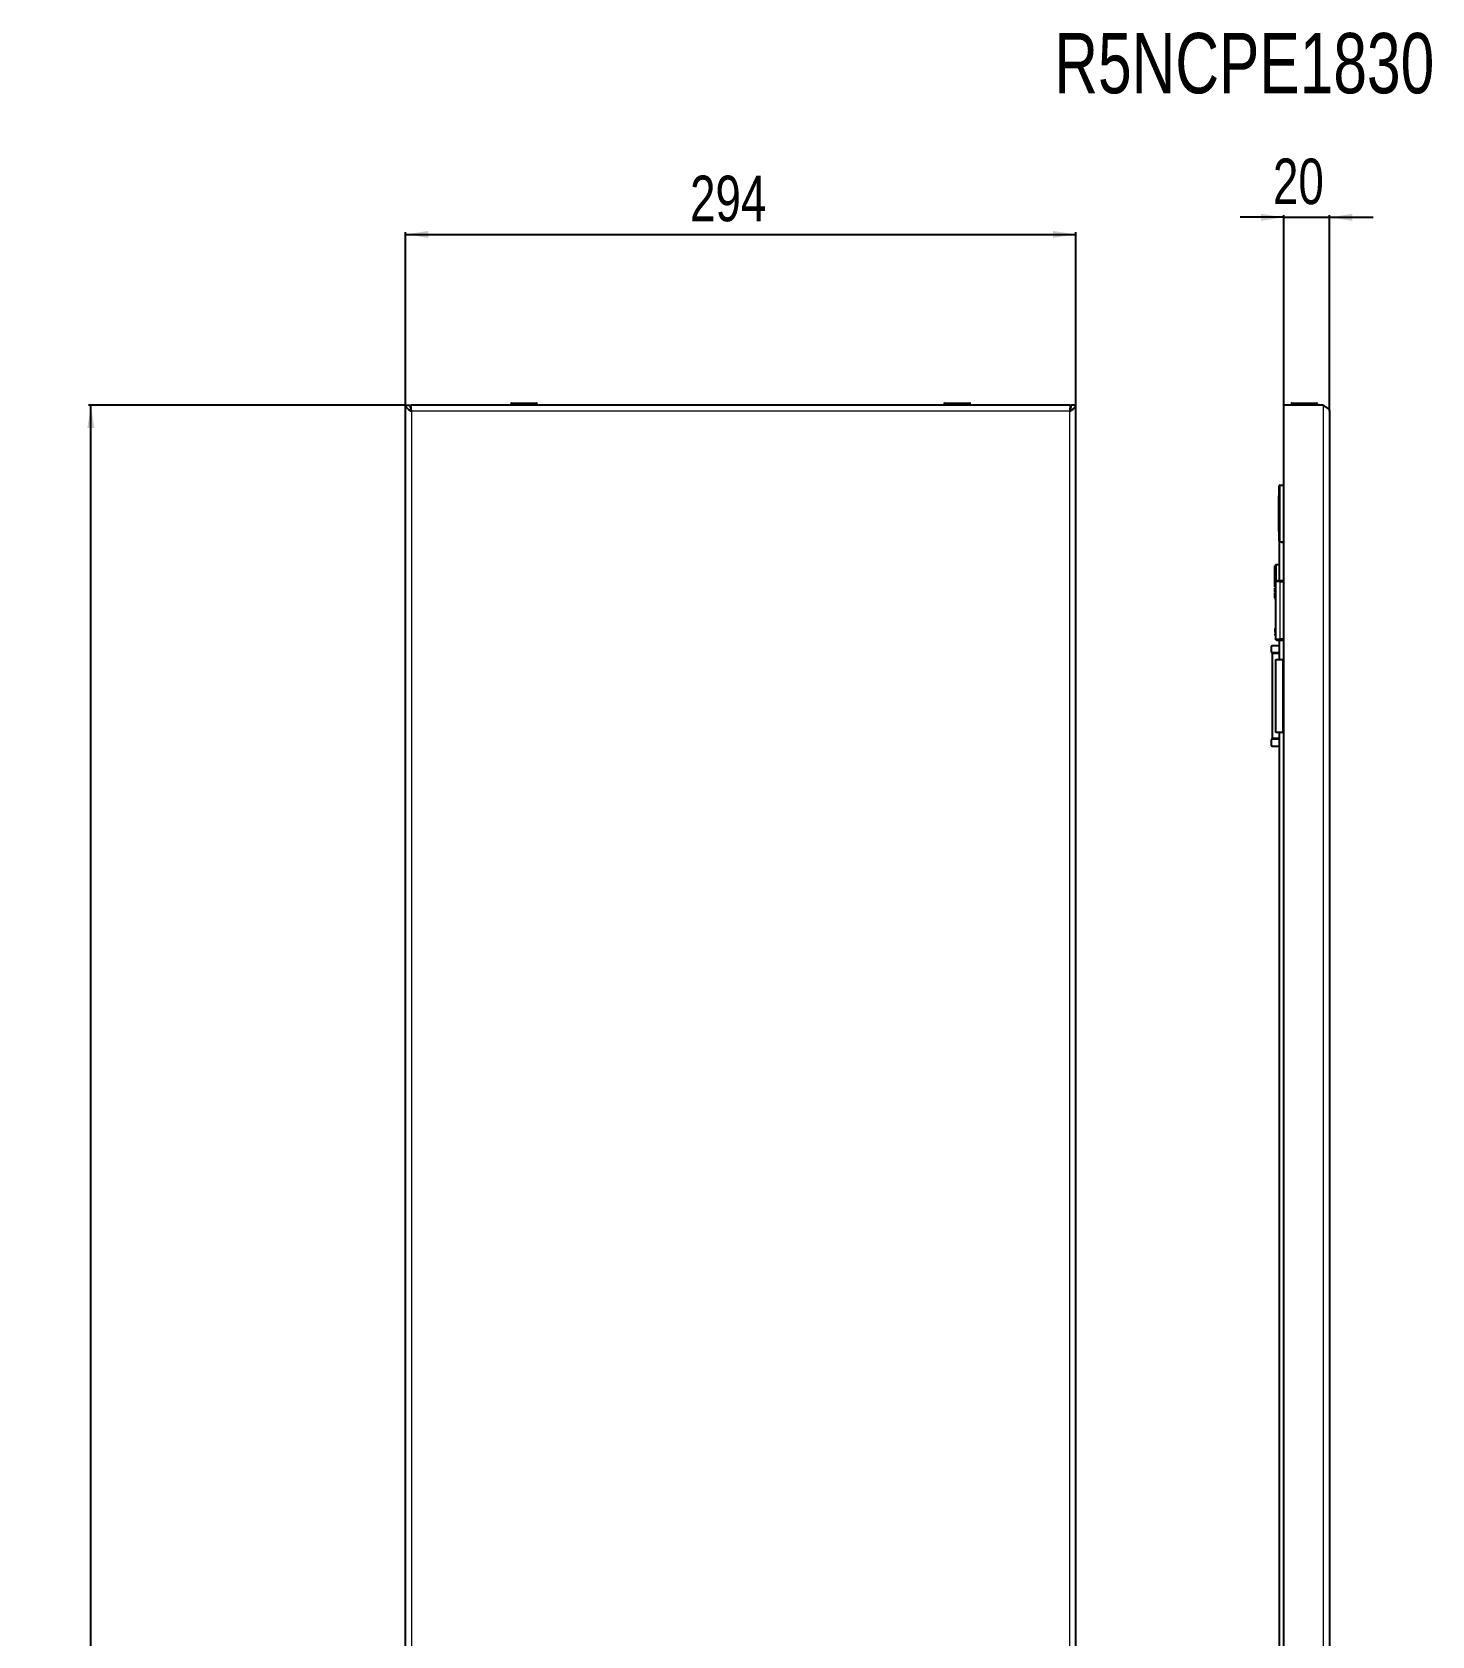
# Model space of a CAD drawing. Header units: millimetres. Extents: x -52 to 1183, y -1011 to 1043.
# Drawn here: x -52 to 562, y 339 to 1043 of the extents above; entities that cross this region are included whole.
import ezdxf

# ---------------------------------------------------------------- set-up
doc = ezdxf.new("R2010")
doc.units = ezdxf.units.MM
doc.layers.add('FORMAT', color=7, linetype='Continuous')
doc.styles.add('SLDTEXTSTYLE0', font='TXT', dxfattribs={"width": 0.75})
doc.dimstyles.new('SLDDIMSTYLE0', dxfattribs={"dimtxt": 20, "dimasz": 10, "dimexe": 0, "dimexo": 0.0625, "dimgap": 5, "dimtad": 2, "dimdec": 1, "dimrnd": 1e-09, "dimzin": 12, "dimdsep": 46, "dimtxsty": 'SLDTEXTSTYLE0', "dimsah": 1, "dimcen": 0.09, "dimadec": 0, "dimazin": 3, "dimtfac": 1, "dimtofl": 0, "dimtmove": 0, "dimatfit": 3, "dimfxl": 0, "dimfrac": 2, "dimtolj": 1, "dimtzin": 12, "dimarcsym": 0})
doc.dimstyles.new('SLDDIMSTYLE1', dxfattribs={"dimtxt": 20, "dimasz": 10, "dimexe": 0, "dimexo": 0.0625, "dimgap": 5, "dimtad": 2, "dimdec": 1, "dimrnd": 1e-09, "dimzin": 12, "dimdsep": 46, "dimtxsty": 'SLDTEXTSTYLE0', "dimsah": 1, "dimcen": 0.09, "dimadec": 0, "dimazin": 3, "dimtfac": 1, "dimtmove": 0, "dimatfit": 0, "dimfxl": 0, "dimfrac": 2, "dimtolj": 1, "dimtzin": 12, "dimarcsym": 0})

# ---------------------------------------------------------------- blocks, each defined once
blk = doc.blocks.new('_D')
at = {"layer": 'FORMAT'}
for p, q in [((111.95, 879.38), (111.95, 955.37)), ((111.95, 954.37), (405.95, 954.37)), ((405.95, 879.38), (405.95, 955.37))]:
    blk.add_line(p, q, dxfattribs=at)
for points in [[(111.95, 954.37), (121.95, 952.83), (121.95, 955.91)], [(405.95, 954.37), (395.95, 955.91), (395.95, 952.83)]]:
    blk.add_solid(points, dxfattribs=at)
at = {"layer": 'FORMAT', "insert": (236.79, 980.15), "char_height": 20, "attachment_point": 1, "style": 'SLDTEXTSTYLE0'}
blk.add_mtext('294', dxfattribs=at)
blk = doc.blocks.new('_D_1')
at = {"layer": 'FORMAT'}
for p, q in [((111.94, 879.37), (-27.05, 879.37)), ((-26.05, -875.63), (-26.05, 879.37)), ((111.94, -875.63), (-27.05, -875.63))]:
    blk.add_line(p, q, dxfattribs=at)
for points in [[(-26.05, 879.37), (-27.59, 869.37), (-24.51, 869.37)], [(-26.05, -875.63), (-24.51, -865.63), (-27.59, -865.63)]]:
    blk.add_solid(points, dxfattribs=at)
at = {"layer": 'FORMAT', "insert": (-51.83, 38.85), "char_height": 20, "attachment_point": 1, "rotation": 90, "style": 'SLDTEXTSTYLE0'}
blk.add_mtext('1755', dxfattribs=at)
blk = doc.blocks.new('_D_3')
at = {"layer": 'FORMAT'}
for p, q in [((497.27, 961.87), (478.04, 961.87)), ((497.27, 879.38), (497.27, 962.87)), ((497.27, 961.87), (517.27, 961.87)), ((517.27, 876.78), (517.27, 962.87)), ((517.27, 961.87), (536.5, 961.87))]:
    blk.add_line(p, q, dxfattribs=at)
for points in [[(497.27, 961.87), (487.27, 963.41), (487.27, 960.33)], [(517.27, 961.87), (527.27, 960.33), (527.27, 963.41)]]:
    blk.add_solid(points, dxfattribs=at)
at = {"layer": 'FORMAT', "insert": (492.49, 987.65), "char_height": 20, "attachment_point": 1, "style": 'SLDTEXTSTYLE0'}
blk.add_mtext('20', dxfattribs=at)

msp = doc.modelspace()

# ---------------------------------------------------------------- linework, layer by layer
at = {"color": 7, "linetype": 'Continuous', "lineweight": 25}
for p, q in [((158.2, 880.12), (158.2, 879.37)), ((158.45, 880.37), (169.45, 880.37)), ((169.7, 879.37), (169.7, 880.12)), ((348.2, 880.12), (348.2, 879.37)), ((348.45, 880.37), (350.95, 880.37)), ((350.95, 880.37), (359.45, 880.37)), ((359.7, 879.37), (359.7, 880.12)), ((500.52, 880.12), (500.52, 879.37)), ((500.77, 880.37), (501.67, 880.37)), ((501.67, 880.37), (511.77, 880.37)), ((512.02, 879.37), (512.02, 880.12)), ((111.95, 879.37), (113.95, 879.37)), ((111.95, -875.63), (111.95, 879.37)), ((403.65, 879.37), (114.25, 879.37)), ((114.25, 877.64), (114.25, 879.37)), ((403.65, 879.37), (403.65, 877.64)), ((405.95, 879.37), (403.95, 879.37)), ((405.95, -875.63), (405.95, 879.37)), ((497.27, -875.63), (497.27, 879.37)), ((514.67, 879.37), (497.27, 879.37)), ((517.27, 876.77), (517.27, 79.37)), ((495.07, 839.72), (495.27, 839.72)), ((495.07, 837.73), (495.07, 839.72)), ((495.07, 837.73), (495.27, 837.73)), ((495.07, 835.76), (495.07, 837.73)), ((495.27, 819.67), (495.27, 844.07)), ((495.57, 844.37), (497.27, 844.37)), ((495.05, 833.57), (495.07, 833.57)), ((495.05, 833.31), (495.07, 833.31)), ((495.07, 835.76), (495.27, 835.76)), ((495.07, 834.72), (495.27, 834.72)), ((495.07, 833.67), (495.07, 834.72)), ((495.07, 833.67), (495.27, 833.67)), ((495.07, 832.28), (495.07, 833.67)), ((495.07, 832.28), (495.27, 832.28)), ((495.07, 831.8), (495.07, 832.28)), ((495.07, 831.8), (495.27, 831.8)), ((495.07, 831), (495.07, 831.8)), ((495.07, 831), (495.27, 831)), ((495.07, 830.22), (495.07, 831)), ((495.07, 830.41), (495.05, 830.41)), ((495.27, 830.09), (495.05, 830.09)), ((495.07, 826.77), (495.27, 826.77)), ((495.07, 826.43), (495.07, 826.77)), ((495.07, 826.43), (495.27, 826.43)), ((495.07, 825.76), (495.07, 826.43)), ((495.07, 825.76), (495.27, 825.76)), ((495.07, 824.73), (495.27, 824.73)), ((495.07, 824.62), (495.07, 824.73)), ((495.07, 824.62), (495.27, 824.62)), ((495.07, 824.37), (495.07, 824.62)), ((495.07, 824.02), (495.07, 824.37)), ((495.07, 824.37), (495.27, 824.37)), ((495.07, 824.02), (495.27, 824.02)), ((495.27, 819.37), (495.27, 802.37)), ((495.27, 819.37), (495.57, 819.37)), ((496.22, 819.37), (495.57, 819.37)), ((496.22, 819.37), (497.27, 819.37)), ((493.77, 809.37), (493.27, 808.87)), ((495.27, 809.37), (493.77, 809.37)), ((493.77, 809.37), (493.77, 802.19)), ((493.27, 799.65), (493.27, 808.87)), ((497.16, 802.37), (495.67, 802.37)), ((493.27, 797.97), (493.27, 798.66)), ((493.27, 794.87), (493.27, 797.16)), ((493.67, 801.87), (493.67, 776.87)), ((493.27, 794.87), (493.67, 794.47)), ((495.27, 776.37), (495.27, 767.87)), ((495.67, 776.37), (497.27, 776.37)), ((491.72, 773.37), (491.72, 771.37)), ((495.27, 773.87), (492.22, 773.87)), ((492.22, 770.87), (495.27, 770.87)), ((492.22, 770.87), (492.22, 770.57)), ((492.22, 733.17), (492.22, 770.57)), ((492.22, 770.57), (495.22, 770.57)), ((493.77, 735.87), (493.77, 767.87)), ((493.77, 767.87), (496.77, 767.87)), ((494.72, 770.87), (494.72, 770.57)), ((495.22, 770.57), (495.27, 770.57)), ((497.27, 767.87), (496.77, 767.87)), ((491.72, 732.37), (491.72, 730.37)), ((495.22, 733.17), (492.22, 733.17)), ((492.22, 733.17), (492.22, 732.87)), ((495.27, 732.87), (492.22, 732.87)), ((496.77, 735.87), (493.77, 735.87)), ((494.72, 733.17), (494.72, 732.87)), ((495.27, 733.17), (495.22, 733.17)), ((495.27, 735.87), (495.27, 327.37)), ((496.77, 735.87), (497.27, 735.87)), ((492.22, 729.87), (495.27, 729.87))]:
    msp.add_line(p, q, dxfattribs=at)
at = {"color": 8, "linetype": 'Continuous', "lineweight": 18}
for p, q in [((169.7, 880.12), (158.2, 880.12)), ((350.81, 880.12), (348.2, 880.12)), ((359.7, 880.12), (350.81, 880.12)), ((501.46, 880.12), (500.52, 880.12)), ((512.02, 880.12), (501.46, 880.12)), ((114.55, 876.77), (114.55, 79.36)), ((403.35, 876.77), (114.55, 876.77)), ((403.35, -873.03), (403.35, 876.77)), ((514.67, -875.63), (514.67, 879.37)), ((495.27, 844.07), (495.57, 844.07)), ((495.57, 844.37), (495.57, 844.07)), ((495.57, 844.07), (495.57, 819.67)), ((497.27, 844.07), (495.57, 844.07)), ((495.07, 835.23), (495.27, 835.23)), ((495.07, 828.5), (495.27, 828.5)), ((495.57, 819.67), (495.27, 819.67)), ((495.57, 819.67), (495.57, 819.37)), ((495.57, 819.67), (497.27, 819.67)), ((495.67, 801.87), (497.27, 801.87)), ((495.67, 776.87), (495.67, 801.87)), ((497.27, 776.87), (495.67, 776.87)), ((495.22, 770.57), (495.22, 770.87)), ((495.22, 767.87), (495.22, 770.57)), ((496.77, 735.87), (496.77, 767.87)), ((495.22, 733.17), (495.22, 735.87)), ((495.22, 732.87), (495.22, 733.17))]:
    msp.add_line(p, q, dxfattribs=at)
at = {"color": 7, "linetype": 'Continuous', "lineweight": 25}
for centre, radius, start, end in [((158.45, 880.12), 0.25, 90, 180), ((169.45, 880.12), 0.25, 0, 90), ((348.45, 880.12), 0.25, 90, 180), ((359.45, 880.12), 0.25, 0, 90), ((500.77, 880.12), 0.25, 90, 180), ((511.77, 880.12), 0.25, 0, 90), ((495.57, 844.07), 0.3, 90, 180), ((495.57, 819.67), 0.3, 180, 270), ((492.22, 773.37), 0.5, 90, 180), ((492.22, 771.37), 0.5, 180, 270), ((492.22, 732.37), 0.5, 90, 180), ((492.22, 730.37), 0.5, 180, 270)]:
    msp.add_arc(centre, radius, start, end, dxfattribs=at)
for points, knots in [([(111.95, 879.37), (111.95, 879.26), (111.97, 879.15), (112.04, 878.94), (112.09, 878.83), (112.22, 878.61), (112.3, 878.5), (112.49, 878.29), (112.6, 878.18), (112.84, 877.96), (112.97, 877.85), (113.25, 877.64), (113.4, 877.53), (113.88, 877.2), (114.21, 876.99), (114.55, 876.77)], [0, 0, 0, 0, 0.125, 0.125, 0.25, 0.25, 0.375, 0.375, 0.5, 0.5, 0.625, 0.625, 0.75, 0.75, 1, 1, 1, 1]), ([(113.95, 879.37), (113.95, 878.94), (114.02, 878.51), (114.24, 877.64), (114.4, 877.21), (114.55, 876.77)], [0, 0, 0, 0, 0.5, 0.5, 1, 1, 1, 1]), ([(114.55, 876.77), (114.53, 877.11), (114.5, 877.45), (114.45, 878.08), (114.43, 878.37), (114.38, 878.85), (114.35, 879.04), (114.3, 879.3), (114.28, 879.37), (114.25, 879.37)], [0, 0, 0, 0, 0.25, 0.25, 0.5, 0.5, 0.75, 0.75, 1, 1, 1, 1]), ([(403.65, 879.37), (403.63, 879.37), (403.6, 879.3), (403.55, 879.04), (403.53, 878.85), (403.48, 878.37), (403.45, 878.08), (403.4, 877.45), (403.38, 877.11), (403.35, 876.77)], [0, 0, 0, 0, 0.25, 0.25, 0.5, 0.5, 0.75, 0.75, 1, 1, 1, 1]), ([(403.35, 876.77), (403.51, 877.21), (403.67, 877.64), (403.89, 878.5), (403.95, 878.94), (403.95, 879.37)], [0, 0, 0, 0, 0.5, 0.5, 1, 1, 1, 1]), ([(403.35, 876.77), (403.53, 876.88), (403.7, 876.99), (404.03, 877.2), (404.19, 877.31), (404.51, 877.53), (404.66, 877.64), (404.94, 877.85), (405.07, 877.96), (405.32, 878.18), (405.42, 878.29), (405.61, 878.5), (405.69, 878.61), (405.89, 878.94), (405.95, 879.15), (405.95, 879.37)], [0, 0, 0, 0, 0.125, 0.125, 0.25, 0.25, 0.375, 0.375, 0.5, 0.5, 0.625, 0.625, 0.75, 0.75, 1, 1, 1, 1]), ([(514.67, 879.37), (514.84, 879.26), (515.01, 879.15), (515.35, 878.94), (515.51, 878.83), (515.83, 878.61), (515.98, 878.5), (516.26, 878.29), (516.39, 878.18), (516.63, 877.96), (516.74, 877.85), (516.93, 877.64), (517.01, 877.53), (517.21, 877.2), (517.27, 876.99), (517.27, 876.77)], [0, 0, 0, 0, 0.125, 0.125, 0.25, 0.25, 0.375, 0.375, 0.5, 0.5, 0.625, 0.625, 0.75, 0.75, 1, 1, 1, 1]), ([(495.07, 834.9), (495.07, 834.94), (495.07, 835.22), (495.07, 835.51), (495.07, 835.76)], [0, 0, 0, 0, 0.139498, 1, 1, 1, 1]), ([(495.07, 828.5), (495.07, 828.83), (495.07, 829.43), (495.07, 830), (495.07, 830.03), (495.07, 830.04)], [0, 0, 0, 0, 0.4156784, 0.7762775, 1, 1, 1, 1]), ([(495.07, 826.77), (495.07, 827.11), (495.07, 827.74), (495.07, 828.26), (495.07, 828.5)], [0, 0, 0, 0, 0.5368, 1, 1, 1, 1]), ([(495.07, 824.73), (495.07, 824.87), (495.07, 825.14), (495.07, 825.57), (495.07, 825.76)], [0, 0, 0, 0, 0.5476433, 1, 1, 1, 1]), ([(493.37, 799.87), (493.37, 799.93), (493.37, 800.01), (493.37, 800.1), (493.37, 800.19), (493.37, 800.32), (493.37, 800.35), (493.37, 800.37)], [0, 0, 0, 0, 0.124693, 0.187182, 0.249773, 0.500039, 1, 1, 1, 1]), ([(493.37, 799.66), (493.37, 799.67), (493.37, 799.67), (493.37, 799.68), (493.37, 799.69), (493.37, 799.72), (493.37, 799.76), (493.37, 799.8), (493.37, 799.84), (493.37, 799.86), (493.37, 799.87)], [0, 0, 0, 0, 0.128825, 0.180169, 0.243397, 0.36986, 0.499864, 0.749649, 0.843476, 1, 1, 1, 1]), ([(493.37, 798.16), (493.37, 798.23), (493.37, 798.39), (493.37, 798.61), (493.37, 798.79), (493.37, 798.95), (493.37, 799.06), (493.37, 799.07), (493.37, 799.08)], [0, 0, 0, 0, 0.125049, 0.249886, 0.370856, 0.49982, 0.749609, 1, 1, 1, 1]), ([(493.37, 797.31), (493.37, 797.32), (493.37, 797.33), (493.37, 797.42), (493.37, 797.51), (493.37, 797.64), (493.37, 797.85), (493.37, 798.03), (493.37, 798.16)], [0, 0, 0, 0, 0.25007, 0.379181, 0.500499, 0.62417, 0.750842, 1, 1, 1, 1]), ([(493.37, 781.43), (493.37, 781.42), (493.37, 781.41), (493.37, 781.33), (493.37, 781.23), (493.37, 781.1), (493.37, 780.89), (493.37, 780.71), (493.37, 780.59)], [0, 0, 0, 0, 0.25007, 0.379559, 0.500499, 0.624556, 0.750843, 1, 1, 1, 1]), ([(493.37, 780.59), (493.37, 780.55), (493.37, 780.47), (493.37, 780.31), (493.37, 780.13), (493.37, 779.95), (493.37, 779.79), (493.37, 779.68), (493.37, 779.67), (493.37, 779.66)], [0, 0, 0, 0, 0.0626366, 0.1252782, 0.2500723, 0.3748405, 0.4999941, 0.7496958, 1, 1, 1, 1]), ([(493.37, 779.08), (493.37, 779.08), (493.37, 779.07), (493.37, 779.06), (493.37, 779.05), (493.37, 779.03), (493.37, 778.97), (493.37, 778.91), (493.37, 778.87)], [0, 0, 0, 0, 0.13107, 0.182437, 0.243796, 0.371388, 0.500442, 1, 1, 1, 1]), ([(493.37, 778.87), (493.37, 778.84), (493.37, 778.79), (493.37, 778.71), (493.37, 778.64), (493.37, 778.55), (493.37, 778.42), (493.37, 778.39), (493.37, 778.37)], [0, 0, 0, 0, 0.062686, 0.125173, 0.187628, 0.250185, 0.500314, 1, 1, 1, 1])]:
    msp.add_open_spline(points, degree=3, knots=knots, dxfattribs=at)
for points in [[(493.67, 801.87), (493.68, 801.94), (493.69, 802.07), (493.81, 802.23), (493.98, 802.35), (494.11, 802.36), (494.17, 802.37)], [(495.67, 802.37), (495.48, 802.37), (495.08, 802.37), (494.59, 802.37), (494.24, 802.37), (494.19, 802.37), (494.17, 802.37)], [(494.17, 776.37), (494.11, 776.38), (493.98, 776.39), (493.81, 776.51), (493.69, 776.67), (493.68, 776.81), (493.67, 776.87)], [(494.17, 776.37), (494.19, 776.37), (494.24, 776.37), (494.59, 776.37), (495.08, 776.37), (495.48, 776.37), (495.67, 776.37)]]:
    msp.add_open_spline(points, degree=3, dxfattribs=at)
at = {"color": 8, "linetype": 'Continuous', "lineweight": 18}
for points in [[(495.67, 802.37), (495.67, 802.36), (495.67, 802.35), (495.67, 802.23), (495.67, 802.07), (495.67, 801.94), (495.67, 801.87)], [(495.67, 801.87), (495.41, 801.87), (494.89, 801.87), (494.23, 801.87), (493.76, 801.87), (493.7, 801.87), (493.67, 801.87)], [(493.67, 776.87), (493.7, 776.87), (493.76, 776.87), (494.23, 776.87), (494.89, 776.87), (495.41, 776.87), (495.67, 776.87)], [(495.67, 776.87), (495.67, 776.81), (495.67, 776.67), (495.67, 776.51), (495.67, 776.39), (495.67, 776.38), (495.67, 776.37)]]:
    msp.add_open_spline(points, degree=3, dxfattribs=at)

# ---------------------------------------------------------------- texts
at = {"layer": 'FORMAT', "insert": (396.57, 1042.76), "char_height": 26.458, "attachment_point": 1, "style": 'SLDTEXTSTYLE0'}
msp.add_mtext('R5NCPE1830', dxfattribs=at)

# ---------------------------------------------------------------- dimensions: what is measured, and where the dimension line sits
at = {"layer": 'FORMAT'}
for base, p1, p2, dimstyle, picture, middle in [((517.27, 961.87), (497.27, 879.37), (517.27, 876.77), 'SLDDIMSTYLE1', '_D_3', (507.27, 961.87)), ((405.95, 954.37), (111.95, 879.37), (405.95, 879.37), 'SLDDIMSTYLE0', '_D', (258.95, 954.37))]:
    dim = msp.add_linear_dim(base=base, p1=p1, p2=p2, dimstyle=dimstyle, dxfattribs=at)
    dim.commit()
    dim.dimension.update_dxf_attribs({"geometry": picture, "text_midpoint": middle, "dimtype": 160})
dim = msp.add_linear_dim(base=(-26.05, 879.37), p1=(111.95, -875.63), p2=(111.95, 879.37), angle=90, dimstyle='SLDDIMSTYLE0', dxfattribs=at)
dim.commit()
dim.dimension.update_dxf_attribs({"geometry": '_D_1', "text_midpoint": (-26.05, 68.41), "dimtype": 160})

doc.saveas('drawing.dxf')
